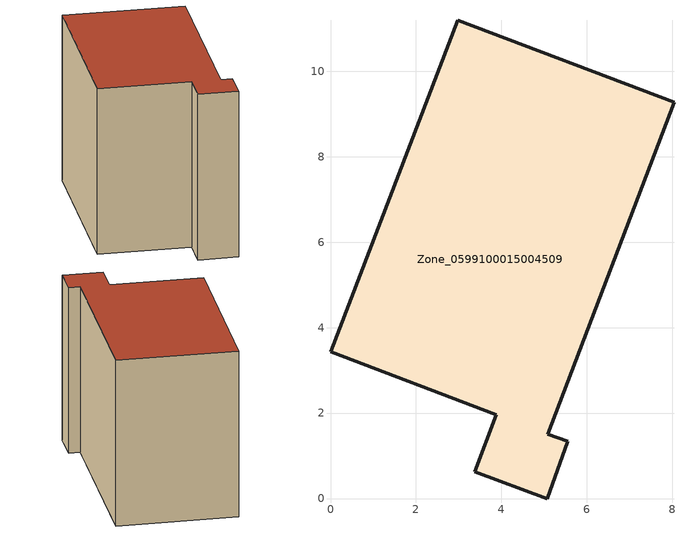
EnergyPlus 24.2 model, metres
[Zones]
Zone_0599100015004509
 floor ground (C_G): 0,3.44 2.98,11.19 8.04,9.27 5.08,1.51 5.55,1.34 5.07,0 3.37,0.63 3.88,1.96 z0.89
 wall outside (C_F): 5.55,1.34 5.08,1.51 8.04,9.27 2.98,11.19 0,3.44 3.88,1.96 3.37,0.63 5.07,0 5.55,1.34 z0.89:8.65
 roof outside (C_R): 2.98,11.19 0,3.44 3.88,1.96 3.37,0.63 5.07,0 5.55,1.34 5.08,1.51 8.04,9.27 z8.65
[BUILDING]
Pand.0599100015004509: North Axis=0; Terrain=City; Loads Convergence Tolerance Value=0.04; Temperature Convergence Tolerance Value=0.4; Solar Distribution=FullExterior; Maximum Number of Warmup Days=25; Minimum Number of Warmup Days=1
[Site:Location]
Rotterdam.The.Hague.AP_ZH_NLD Design_Conditions: Latitude=51.96; Longitude=4.45; Time Zone=1; Elevation=-4.5
[SITE:GROUNDTEMPERATURE:BUILDINGSURFACE]
18, 18, 18, 18, 18, 18, 18, 18, 18, 18, 18, 18
[MATERIAL] Thermal Absorptance=0.9; Solar Absorptance=0.7; Visible Absorptance=0.7
Name | Roughness | Thickness | Conductivity | Density | Specific Heat
G.TI.1965-1974 | MediumSmooth | 0.15 | 0.882353 | 540 | 1210
F.TI.1965-1974 | Rough | 0.3 | 0.697674 | 1920 | 840
R.TI.1965-1974 | MediumRough | 0.2 | 0.232558 | 1500 | 1000
[CONSTRUCTION]
C_G: G.TI.1965-1974
C_F: F.TI.1965-1974
C_R: R.TI.1965-1974
[ZONE]
Zone_0599100015004509: Type=1; Multiplier=1; Ceiling Height=Autocalculate; Volume=Autocalculate; Floor Area=autocalculate; Part of Total Floor Area=Yes
[ZONEINFILTRATION:DESIGNFLOWRATE]
Infil_Zone_0599100015004509: Zone or ZoneList or Space or SpaceList=Zone_0599100015004509; Schedule=AlwaysOn; Design Flow Rate Calculation Method=Flow/Area; Flow Rate per Floor Area=0.003; Constant Term Coefficient=1; Temperature Term Coefficient=0; Velocity Term Coefficient=0; Velocity Squared Term Coefficient=0
[HVACTEMPLATE:ZONE:IDEALLOADSAIRSYSTEM]
Zone_0599100015004509: Maximum Heating Supply Air Temperature=50; Minimum Cooling Supply Air Temperature=13; Maximum Heating Supply Air Humidity Ratio=0.0156; Minimum Cooling Supply Air Humidity Ratio=0.0077; Heating Limit=NoLimit; Cooling Limit=NoLimit; Dehumidification Control Type=ConstantSensibleHeatRatio; Cooling Sensible Heat Ratio=0.7; Dehumidification Setpoint=60; Humidification Control Type=None; Humidification Setpoint=30; Outdoor Air Method=None; Outdoor Air Flow Rate per Person=0.00944; Outdoor Air Flow Rate per Zone Floor Area=0; Outdoor Air Flow Rate per Zone=0; Demand Controlled Ventilation Type=None; Outdoor Air Economizer Type=NoEconomizer; Heat Recovery Type=None; Sensible Heat Recovery Effectiveness=0.7; Latent Heat Recovery Effectiveness=0.65
[ZONECONTROL:THERMOSTAT]
ThermostatControl_Zone_0599100015004509: Zone or ZoneList=Zone_0599100015004509; Control Type Schedule=DualSetpointControlType; Control 1=Thermostat_Zone_0599100015004509; Temperature Difference Between Cutout And Setpoint=0
[THERMOSTATSETPOINT:DUALSETPOINT]
Thermostat_Zone_0599100015004509: Heating Setpoint Temperature Schedule=HeatingSetpoint_Zone_0599100015004509; Cooling Setpoint Temperature Schedule=CoolingSetpoint_Zone_0599100015004509
[SCHEDULE:COMPACT]
HeatingSetpoint_Zone_0599100015004509: Through: 12/31, For: AllDays, Until: 24:00, 21
CoolingSetpoint_Zone_0599100015004509: Through: 12/31, For: AllDays, Until: 24:00, 24
DualSetpointControlType: Through: 12/31, For: AllDays, Until: 24:00, 4
AlwaysOn: Through: 12/31, For: AllDays, Until: 24:00, 1
